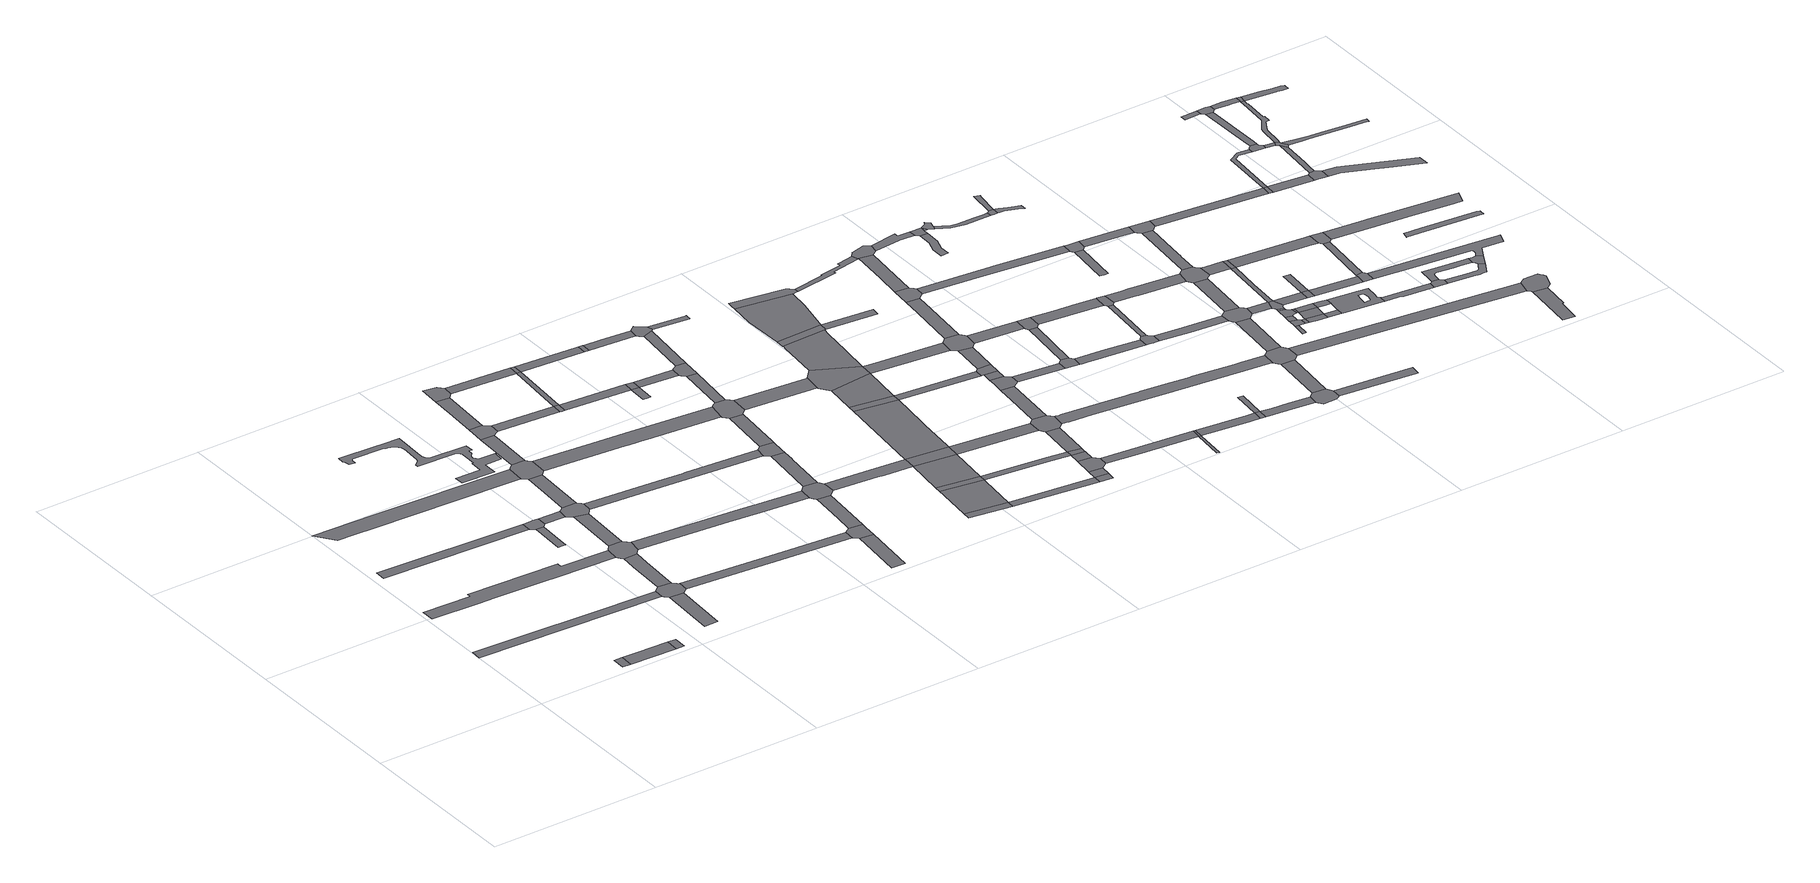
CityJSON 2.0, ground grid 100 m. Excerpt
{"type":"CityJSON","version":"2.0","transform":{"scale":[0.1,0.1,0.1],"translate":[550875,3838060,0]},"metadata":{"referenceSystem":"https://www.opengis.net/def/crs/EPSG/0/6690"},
"CityObjects":{
"road1":{"type":"Road","geometry":[{"type":"MultiSurface","lod":"1","boundaries":[[[0,1,2,3]]]}]},
"road2":{"type":"Road","attributes":{"RoadStructureAttribute.sectionType":"1"},"geometry":[{"type":"MultiSurface","lod":"1","boundaries":[[[4,5,6,7,8,9,10,11,12]]]}]},
"road3":{"type":"Road","attributes":{"RoadStructureAttribute.sectionType":"1"},"geometry":[{"type":"MultiSurface","lod":"1","boundaries":[[[13,3,2,14,15,16]]]}]},
"road4":{"type":"Road","attributes":{"RoadStructureAttribute.sectionType":"1"},"geometry":[{"type":"MultiSurface","lod":"1","boundaries":[[[17,18,19,20,21,22,23,24,25,26,27,28,29]]]}]},
"road5":{"type":"Road","geometry":[{"type":"MultiSurface","lod":"1","boundaries":[[[16,15,30,31,32]]]}]},
"road6":{"type":"Road","attributes":{"RoadStructureAttribute.sectionType":"1"},"geometry":[{"type":"MultiSurface","lod":"1","boundaries":[[[33,34,35,36]]]}]},
"road7":{"type":"Road","attributes":{"RoadStructureAttribute.sectionType":"1"},"geometry":[{"type":"MultiSurface","lod":"1","boundaries":[[[37,38,39,40,41,42,43,44,45]]]}]},
"road8":{"type":"Road","attributes":{"RoadStructureAttribute.sectionType":"1"},"geometry":[{"type":"MultiSurface","lod":"1","boundaries":[[[46,47,48,49]]]}]},
"road9":{"type":"Road","geometry":[{"type":"MultiSurface","lod":"1","boundaries":[[[50,51,52,12,11,53,54,46,49,55,56,57,58,59,60,61]]]}]},
"road10":{"type":"Road","geometry":[{"type":"MultiSurface","lod":"1","boundaries":[[[62,63,64,65,66]]]}]},
"road11":{"type":"Road","attributes":{"RoadStructureAttribute.sectionType":"1"},"geometry":[{"type":"MultiSurface","lod":"1","boundaries":[[[67,68,69,70,50,61]]]}]},
"road12":{"type":"Road","geometry":[{"type":"MultiSurface","lod":"1","boundaries":[[[71,72,36,35,62,66,73,74]]]}]},
"road13":{"type":"Road","geometry":[{"type":"MultiSurface","lod":"1","boundaries":[[[75,29,28,76,69,68,77,78,79,80,81]]]}]},
"road14":{"type":"Road","attributes":{"RoadStructureAttribute.sectionType":"1"},"geometry":[{"type":"MultiSurface","lod":"1","boundaries":[[[74,73,82,83]]]}]},
"road15":{"type":"Road","geometry":[{"type":"MultiSurface","lod":"1","boundaries":[[[84,85,86,87,88,89,90,91,92,93,94,95,96,97,98,99,100,101,102,103,104,105,106,107,108,109,110,111,112,113,114,115,116,117,118,119,120,121,122,123,124,125,126,127,128,129,130,131,132,133,134,135,136,137,138,139,140,141,142,143,144,145,146,147,148,149,150,151,152,153]]]}]},
"road16":{"type":"Road","attributes":{"RoadStructureAttribute.sectionType":"1"},"geometry":[{"type":"MultiSurface","lod":"1","boundaries":[[[154,75,81,155]]]}]},
"road17":{"type":"Road","geometry":[{"type":"MultiSurface","lod":"1","boundaries":[[[156,157,83,82,158,154,155,159,160,161,162,163,164,165]]]}]},
"road18":{"type":"Road","attributes":{"RoadStructureAttribute.sectionType":"1"},"geometry":[{"type":"MultiSurface","lod":"1","boundaries":[[[166,167,156,165,168]]]}]},
"road19":{"type":"Road","geometry":[{"type":"MultiSurface","lod":"1","boundaries":[[[169,170,171,45,44,166,168,172,173,174,175,176,177,178]]]}]},
"road20":{"type":"Road","attributes":{"RoadStructureAttribute.sectionType":"1"},"geometry":[{"type":"MultiSurface","lod":"1","boundaries":[[[179,58,57,180,181]]]}]},
"road21":{"type":"Road","geometry":[{"type":"MultiSurface","lod":"1","boundaries":[[[182,169,178,183]]]}]},
"road22":{"type":"Road","geometry":[{"type":"MultiSurface","lod":"1","boundaries":[[[184,182,183,185,186,187,188,189]]]}]},
"road23":{"type":"Road","attributes":{"RoadStructureAttribute.sectionType":"1"},"geometry":[{"type":"MultiSurface","lod":"1","boundaries":[[[190,191,192,193,79,78,194,195,196,197,198]]]}]},
"road24":{"type":"Road","attributes":{"RoadStructureAttribute.sectionType":"1"},"geometry":[{"type":"MultiSurface","lod":"1","boundaries":[[[199,200,184,189,201]]]}]},
"road25":{"type":"Road","geometry":[{"type":"MultiSurface","lod":"1","boundaries":[[[202,199,201,203,204,205,206]]]}]},
"road26":{"type":"Road","attributes":{"RoadStructureAttribute.sectionType":"1"},"geometry":[{"type":"MultiSurface","lod":"1","boundaries":[[[207,208,209,210,162,161,211,212,213]]]}]},
"road27":{"type":"Road","attributes":{"RoadStructureAttribute.sectionType":"1"},"geometry":[{"type":"MultiSurface","lod":"1","boundaries":[[[187,186,214,215,216]]]}]},
"road28":{"type":"Road","attributes":{"RoadStructureAttribute.sectionType":"1"},"geometry":[{"type":"MultiSurface","lod":"1","boundaries":[[[217,218,219,220]]]}]},
"road29":{"type":"Road","attributes":{"RoadStructureAttribute.sectionType":"1"},"geometry":[{"type":"MultiSurface","lod":"1","boundaries":[[[204,203,221,222,223]]]}]},
"road30":{"type":"Road","attributes":{"RoadStructureAttribute.sectionType":"1"},"geometry":[{"type":"MultiSurface","lod":"1","boundaries":[[[224,225,175,174,226,227,228,229,230,231]]]}]},
"road31":{"type":"Road","geometry":[{"type":"MultiSurface","lod":"1","boundaries":[[[232,181,180,217,220,233,234]]]}]},
"road32":{"type":"Road","geometry":[{"type":"MultiSurface","lod":"1","boundaries":[[[216,215,235,236,237]]]}]},
"road33":{"type":"Road","attributes":{"RoadStructureAttribute.sectionType":"1"},"geometry":[{"type":"MultiSurface","lod":"1","boundaries":[[[222,216,237,238]]]}]},
"road34":{"type":"Road","attributes":{"RoadStructureAttribute.sectionType":"1"},"geometry":[{"type":"MultiSurface","lod":"1","boundaries":[[[239,240,232,234,241,242]]]}]},
"road35":{"type":"Road","geometry":[{"type":"MultiSurface","lod":"1","boundaries":[[[223,222,238,243]]]}]},
"road36":{"type":"Road","geometry":[{"type":"MultiSurface","lod":"1","boundaries":[[[244,198,197,245,246,239,242,247,248,249,250,251]]]}]},
"road37":{"type":"Road","attributes":{"RoadStructureAttribute.sectionType":"1"},"geometry":[{"type":"MultiSurface","lod":"1","boundaries":[[[252,253,237,236,254,255]]]}]},
"road38":{"type":"Road","attributes":{"RoadStructureAttribute.sectionType":"1"},"geometry":[{"type":"MultiSurface","lod":"1","boundaries":[[[256,257,244,251,258,259,260]]]}]},
"road39":{"type":"Road","geometry":[{"type":"MultiSurface","lod":"1","boundaries":[[[261,262,213,212,263,256,260,264,265]]]}]},
"road40":{"type":"Road","attributes":{"RoadStructureAttribute.sectionType":"1"},"geometry":[{"type":"MultiSurface","lod":"1","boundaries":[[[266,267,268,243,238,269,270,271]]]}]},
"road41":{"type":"Road","geometry":[{"type":"MultiSurface","lod":"1","boundaries":[[[254,272,273,274,275]]]}]},
"road42":{"type":"Road","geometry":[{"type":"MultiSurface","lod":"1","boundaries":[[[255,254,275,276]]]}]},
"road43":{"type":"Road","attributes":{"RoadStructureAttribute.sectionType":"1"},"geometry":[{"type":"MultiSurface","lod":"1","boundaries":[[[277,278,261,265,279,280]]]}]},
"road44":{"type":"Road","attributes":{"RoadStructureAttribute.sectionType":"1"},"geometry":[{"type":"MultiSurface","lod":"1","boundaries":[[[281,250,249,282,283,284,285]]]}]},
"road45":{"type":"Road","geometry":[{"type":"MultiSurface","lod":"1","boundaries":[[[286,287,231,230,288,289,277,280,290,291,292,293,294,295]]]}]},
"road46":{"type":"Road","attributes":{"RoadStructureAttribute.sectionType":"1"},"geometry":[{"type":"MultiSurface","lod":"1","boundaries":[[[276,275,296,297]]]}]},
"road47":{"type":"Road","geometry":[{"type":"MultiSurface","lod":"1","boundaries":[[[271,270,298,299]]]}]},
"road48":{"type":"Road","geometry":[{"type":"MultiSurface","lod":"1","boundaries":[[[300,301,302,303]]]}]},
"road49":{"type":"Road","attributes":{"function":"2","RoadStructureAttribute.sectionType":"1"},"geometry":[{"type":"MultiSurface","lod":"1","boundaries":[[[304,305,300,303,306,307,308]]]}]},
"road50":{"type":"Road","attributes":{"RoadStructureAttribute.sectionType":"1"},"geometry":[{"type":"MultiSurface","lod":"1","boundaries":[[[309,310,286,295,311]]]}]},
"road51":{"type":"Road","geometry":[{"type":"MultiSurface","lod":"1","boundaries":[[[312,304,308,313]]]}]},
"road52":{"type":"Road","attributes":{"RoadStructureAttribute.sectionType":"1"},"geometry":[{"type":"MultiSurface","lod":"1","boundaries":[[[314,315,299,298,316,317]]]}]},
"road53":{"type":"Road","geometry":[{"type":"MultiSurface","lod":"1","boundaries":[[[318,319,320,297,296,321,322,309,311,323]]]}]},
"road54":{"type":"Road","attributes":{"function":"2","RoadStructureAttribute.sectionType":"1"},"geometry":[{"type":"MultiSurface","lod":"1","boundaries":[[[284,312,313,324]]]}]},
"road55":{"type":"Road","geometry":[{"type":"MultiSurface","lod":"1","boundaries":[[[285,284,324,325]]]}]},
"road56":{"type":"Road","attributes":{"RoadStructureAttribute.sectionType":"1"},"geometry":[{"type":"MultiSurface","lod":"1","boundaries":[[[326,293,292,327,328]]]}]},
"road57":{"type":"Road","attributes":{"RoadStructureAttribute.sectionType":"1"},"geometry":[{"type":"MultiSurface","lod":"1","boundaries":[[[329,330,318,323]]]}]},
"road58":{"type":"Road","geometry":[{"type":"MultiSurface","lod":"1","boundaries":[[[331,332,333,317,316,334,335,330,329,336,337]]]}]},
"road59":{"type":"Road","attributes":{"RoadStructureAttribute.sectionType":"1"},"geometry":[{"type":"MultiSurface","lod":"1","boundaries":[[[303,302,338,339]]]}]},
"road60":{"type":"Road","attributes":{"function":"2","RoadStructureAttribute.sectionType":"1"},"geometry":[{"type":"MultiSurface","lod":"1","boundaries":[[[340,285,325,341,342,343,344]]]}]},
"road61":{"type":"Road","geometry":[{"type":"MultiSurface","lod":"1","boundaries":[[[345,346,347,348,349,337,336]]]}]},
"road62":{"type":"Road","attributes":{"RoadStructureAttribute.sectionType":"1"},"geometry":[{"type":"MultiSurface","lod":"1","boundaries":[[[350,313,308,351,352,353]]]}]},
"road63":{"type":"Road","geometry":[{"type":"MultiSurface","lod":"1","boundaries":[[[354,340,344,355]]]}]},
"road64":{"type":"Road","attributes":{"function":"2","RoadStructureAttribute.sectionType":"1"},"geometry":[{"type":"MultiSurface","lod":"1","boundaries":[[[356,357,358,359,354,355]]]}]},
"road65":{"type":"Road","attributes":{"RoadStructureAttribute.sectionType":"1"},"geometry":[{"type":"MultiSurface","lod":"1","boundaries":[[[325,324,360,361]]]}]},
"road66":{"type":"Road","geometry":[{"type":"MultiSurface","lod":"1","boundaries":[[[362,363,328,327,364,359,358,365]]]}]},
"road67":{"type":"Road","geometry":[{"type":"MultiSurface","lod":"1","boundaries":[[[339,338,366,367]]]}]},
"road68":{"type":"Road","attributes":{"RoadStructureAttribute.sectionType":"1"},"geometry":[{"type":"MultiSurface","lod":"1","boundaries":[[[368,339,367,369]]]}]},
"road69":{"type":"Road","attributes":{"function":"2","RoadStructureAttribute.sectionType":"1"},"geometry":[{"type":"MultiSurface","lod":"1","boundaries":[[[370,371,372,373,374,375,362,365]]]}]},
"road70":{"type":"Road","geometry":[{"type":"MultiSurface","lod":"1","boundaries":[[[376,368,369,377,378,379,380]]]}]},
"road71":{"type":"Road","attributes":{"RoadStructureAttribute.sectionType":"1"},"geometry":[{"type":"MultiSurface","lod":"1","boundaries":[[[352,376,380,381]]]}]},
"road72":{"type":"Road","geometry":[{"type":"MultiSurface","lod":"1","boundaries":[[[353,352,381,382,383]]]}]},
"road73":{"type":"Road","geometry":[{"type":"MultiSurface","lod":"1","boundaries":[[[384,385,373,372,386]]]}]},
"road74":{"type":"Road","attributes":{"RoadStructureAttribute.sectionType":"1"},"geometry":[{"type":"MultiSurface","lod":"1","boundaries":[[[387,388,353,383,389,390]]]}]},
"road75":{"type":"Road","attributes":{"RoadStructureAttribute.sectionType":"1"},"geometry":[{"type":"MultiSurface","lod":"1","boundaries":[[[355,344,391,392]]]}]},
"road76":{"type":"Road","geometry":[{"type":"MultiSurface","lod":"1","boundaries":[[[393,394,361,360,387,390,395,396,397,398,399]]]}]},
"road77":{"type":"Road","attributes":{"RoadStructureAttribute.sectionType":"1"},"geometry":[{"type":"MultiSurface","lod":"1","boundaries":[[[400,401,402,385,384,403,404,405]]]}]},
"road78":{"type":"Road","attributes":{"RoadStructureAttribute.sectionType":"1"},"geometry":[{"type":"MultiSurface","lod":"1","boundaries":[[[406,407,365,358,408,409,410]]]}]},
"road79":{"type":"Road","geometry":[{"type":"MultiSurface","lod":"1","boundaries":[[[411,412,400,405,413,414,415,416,417,418,419]]]}]},
"road80":{"type":"Road","attributes":{"RoadStructureAttribute.sectionType":"1"},"geometry":[{"type":"MultiSurface","lod":"1","boundaries":[[[420,421,422,393,399,423]]]}]},
"road81":{"type":"Road","attributes":{"RoadStructureAttribute.sectionType":"1"},"geometry":[{"type":"MultiSurface","lod":"1","boundaries":[[[424,379,378,425,426,427]]]}]},
"road82":{"type":"Road","geometry":[{"type":"MultiSurface","lod":"1","boundaries":[[[428,429,430,420,423,431,432,433,434,435]]]}]},
"road83":{"type":"Road","attributes":{"RoadStructureAttribute.sectionType":"1"},"geometry":[{"type":"MultiSurface","lod":"1","boundaries":[[[436,437,438,439,384,386]]]}]},
"road84":{"type":"Road","attributes":{"RoadStructureAttribute.sectionType":"1"},"geometry":[{"type":"MultiSurface","lod":"1","boundaries":[[[440,428,435,441]]]}]},
"road85":{"type":"Road","geometry":[{"type":"MultiSurface","lod":"1","boundaries":[[[442,443,392,391,444,440,441,445]]]}]},
"road86":{"type":"Road","attributes":{"RoadStructureAttribute.sectionType":"1"},"geometry":[{"type":"MultiSurface","lod":"1","boundaries":[[[446,447,442,445,448]]]}]},
"road87":{"type":"Road","geometry":[{"type":"MultiSurface","lod":"1","boundaries":[[[449,450,410,409,446,448,451,452,453,454]]]}]},
"road88":{"type":"Road","attributes":{"RoadStructureAttribute.sectionType":"1"},"geometry":[{"type":"MultiSurface","lod":"1","boundaries":[[[426,455,456,457]]]}]},
"road89":{"type":"Road","attributes":{"RoadStructureAttribute.sectionType":"1"},"geometry":[{"type":"MultiSurface","lod":"1","boundaries":[[[433,432,458,459]]]}]},
"road90":{"type":"Road","geometry":[{"type":"MultiSurface","lod":"1","boundaries":[[[427,426,457,460]]]}]},
"road91":{"type":"Road","attributes":{"RoadStructureAttribute.sectionType":"1"},"geometry":[{"type":"MultiSurface","lod":"1","boundaries":[[[461,462,449,454,463,464,465]]]}]},
"road92":{"type":"Road","attributes":{"RoadStructureAttribute.sectionType":"1"},"geometry":[{"type":"MultiSurface","lod":"1","boundaries":[[[466,467,468,469,470,471,472,416,415,473,474,475]]]}]},
"road93":{"type":"Road","geometry":[{"type":"MultiSurface","lod":"1","boundaries":[[[476,459,458,477,478,479]]]}]},
"road94":{"type":"Road","attributes":{"RoadStructureAttribute.sectionType":"1"},"geometry":[{"type":"MultiSurface","lod":"1","boundaries":[[[452,451,480,481]]]}]},
"road95":{"type":"Road","attributes":{"RoadStructureAttribute.sectionType":"1"},"geometry":[{"type":"MultiSurface","lod":"1","boundaries":[[[482,460,457,483,484,485,486,487]]]}]},
"road96":{"type":"Road","geometry":[{"type":"MultiSurface","lod":"1","boundaries":[[[488,461,465,489,490,491,492,493]]]}]},
"road97":{"type":"Road","attributes":{"RoadStructureAttribute.sectionType":"1"},"geometry":[{"type":"MultiSurface","lod":"1","boundaries":[[[494,476,479,495]]]}]},
"road98":{"type":"Road","attributes":{"RoadStructureAttribute.sectionType":"1"},"geometry":[{"type":"MultiSurface","lod":"1","boundaries":[[[496,497,498,499,500,501,502,503,504,505,506,507,508,397,396,509,510,511,512,513,514,515,516,517]]]}]},
"road99":{"type":"Road","attributes":{"RoadStructureAttribute.sectionType":"1"},"geometry":[{"type":"MultiSurface","lod":"1","boundaries":[[[518,519,488,493,520]]]}]},
"road100":{"type":"Road","geometry":[{"type":"MultiSurface","lod":"1","boundaries":[[[481,480,494,495,521,522]]]}]},
"road101":{"type":"Road","geometry":[{"type":"MultiSurface","lod":"1","boundaries":[[[487,486,523,524]]]}]},
"road102":{"type":"Road","geometry":[{"type":"MultiSurface","lod":"1","boundaries":[[[525,526,527,528,529,466,475,518,520,530,531,532]]]}]},
"road103":{"type":"Road","attributes":{"RoadStructureAttribute.sectionType":"1"},"geometry":[{"type":"MultiSurface","lod":"1","boundaries":[[[533,478,477,534,535,536,537,538]]]}]},
"road104":{"type":"Road","geometry":[{"type":"MultiSurface","lod":"1","boundaries":[[[539,540,487,524]]]}]},
"road105":{"type":"Road","attributes":{"RoadStructureAttribute.sectionType":"1"},"geometry":[{"type":"MultiSurface","lod":"1","boundaries":[[[541,542,543,524,523,544,545,546,547]]]}]},
"road106":{"type":"Road","attributes":{"RoadStructureAttribute.sectionType":"1"},"geometry":[{"type":"MultiSurface","lod":"1","boundaries":[[[548,549,522,521,550,551]]]}]},
"road107":{"type":"Road","attributes":{"RoadStructureAttribute.sectionType":"1"},"geometry":[{"type":"MultiSurface","lod":"1","boundaries":[[[552,553,554,555,556,532,531,557,558,559,560,561]]]}]},
"road108":{"type":"Road","geometry":[{"type":"MultiSurface","lod":"1","boundaries":[[[562,563,538,537,564,565,566,567,568,569,570,571]]]}]},
"road109":{"type":"Road","attributes":{"RoadStructureAttribute.sectionType":"1"},"geometry":[{"type":"MultiSurface","lod":"1","boundaries":[[[572,573,491,490,574,575,576]]]}]},
"road110":{"type":"Road","geometry":[{"type":"MultiSurface","lod":"1","boundaries":[[[577,578,579,580,581,582,583,584]]]}]},
"road111":{"type":"Road","attributes":{"RoadStructureAttribute.sectionType":"1"},"geometry":[{"type":"MultiSurface","lod":"1","boundaries":[[[585,562,571,586]]]}]},
"road112":{"type":"Road","geometry":[{"type":"MultiSurface","lod":"1","boundaries":[[[561,560,577,584,587,588]]]}]},
"road113":{"type":"Road","geometry":[{"type":"MultiSurface","lod":"1","boundaries":[[[589,547,546,590,591,592,593,594,595,596]]]}]},
"road114":{"type":"Road","attributes":{"RoadStructureAttribute.sectionType":"1"},"geometry":[{"type":"MultiSurface","lod":"1","boundaries":[[[588,587,597]]]}]},
"road115":{"type":"Road","geometry":[{"type":"MultiSurface","lod":"1","boundaries":[[[598,551,550,599,600,585,586,601,602,603,604]]]}]},
"road116":{"type":"Road","geometry":[{"type":"MultiSurface","lod":"1","boundaries":[[[605,606,607,608,588,597,609,610,611,612,613]]]}]},
"road117":{"type":"Road","attributes":{"RoadStructureAttribute.sectionType":"1"},"geometry":[{"type":"MultiSurface","lod":"1","boundaries":[[[614,589,596,615]]]}]},
"road118":{"type":"Road","attributes":{"RoadStructureAttribute.sectionType":"1"},"geometry":[{"type":"MultiSurface","lod":"1","boundaries":[[[616,569,568,617,618,619,620,621]]]}]},
"road119":{"type":"Road","geometry":[{"type":"MultiSurface","lod":"1","boundaries":[[[622,517,516,614,615,623,624,625]]]}]},
"road120":{"type":"Road","attributes":{"RoadStructureAttribute.sectionType":"1"},"geometry":[{"type":"MultiSurface","lod":"1","boundaries":[[[626,627,628,629,610,609,630,631,632,633]]]}]},
"road121":{"type":"Road","attributes":{"RoadStructureAttribute.sectionType":"1"},"geometry":[{"type":"MultiSurface","lod":"1","boundaries":[[[634,622,625,635]]]}]},
"road122":{"type":"Road","attributes":{"RoadStructureAttribute.sectionType":"1"},"geometry":[{"type":"MultiSurface","lod":"1","boundaries":[[[594,593,636,637,638,639]]]}]},
"road123":{"type":"Road","attributes":{"RoadStructureAttribute.sectionType":"1"},"geometry":[{"type":"MultiSurface","lod":"1","boundaries":[[[640,641,642,604,603,643,644,645,646]]]}]},
"road124":{"type":"Road","attributes":{"RoadStructureAttribute.sectionType":"1"},"geometry":[{"type":"MultiSurface","lod":"1","boundaries":[[[647,648,649,650,651]]]}]},
"road125":{"type":"Road","geometry":[{"type":"MultiSurface","lod":"1","boundaries":[[[652,653,654,621,620,634,635,655,656,657,658,659,660]]]}]},
"road126":{"type":"Road","geometry":[{"type":"MultiSurface","lod":"1","boundaries":[[[661,576,575,647,651,662,663]]]}]},
"road127":{"type":"Road","geometry":[{"type":"MultiSurface","lod":"1","boundaries":[[[664,665,666,633,632,667,668,669]]]}]},
"road128":{"type":"Road","attributes":{"RoadStructureAttribute.sectionType":"1"},"geometry":[{"type":"MultiSurface","lod":"1","boundaries":[[[670,664,669,671,672,673]]]}]},
"road129":{"type":"Road","geometry":[{"type":"MultiSurface","lod":"1","boundaries":[[[674,675,676,677]]]}]},
"road130":{"type":"Road","attributes":{"RoadStructureAttribute.sectionType":"1"},"geometry":[{"type":"MultiSurface","lod":"1","boundaries":[[[678,652,660,679,680]]]}]},
"road131":{"type":"Road","geometry":[{"type":"MultiSurface","lod":"1","boundaries":[[[681,682,683,684,685,686,687,688,689,690,691,692,669,668]]]}]},
"road132":{"type":"Road","attributes":{"RoadStructureAttribute.sectionType":"1"},"geometry":[{"type":"MultiSurface","lod":"1","boundaries":[[[693,694,657,656,695,696,697]]]}]},
"road133":{"type":"Road","geometry":[{"type":"MultiSurface","lod":"1","boundaries":[[[698,674,677,699,700,701,702]]]}]},
"road134":{"type":"Road","attributes":{"RoadStructureAttribute.sectionType":"1"},"geometry":[{"type":"MultiSurface","lod":"1","boundaries":[[[703,704,698,702,705,706,707]]]}]},
"road135":{"type":"Road","attributes":{"RoadStructureAttribute.sectionType":"1"},"geometry":[{"type":"MultiSurface","lod":"1","boundaries":[[[700,699,708,709]]]}]},
"road136":{"type":"Road","geometry":[{"type":"MultiSurface","lod":"1","boundaries":[[[710,711,646,645,678,680,712,713,714,715,716]]]}]},
"road137":{"type":"Road","geometry":[{"type":"MultiSurface","lod":"1","boundaries":[[[717,703,707,718,719,720,721,722,723,724,725]]]}]},
"road138":{"type":"Road","attributes":{"RoadStructureAttribute.sectionType":"1"},"geometry":[{"type":"MultiSurface","lod":"1","boundaries":[[[726,717,725,727]]]}]},
"road139":{"type":"Road","attributes":{"RoadStructureAttribute.sectionType":"1"},"geometry":[{"type":"MultiSurface","lod":"1","boundaries":[[[728,729,663,662,730,731]]]}]},
"road140":{"type":"Road","geometry":[{"type":"MultiSurface","lod":"1","boundaries":[[[697,696,732,733,726,727,734,735,736]]]}]},
"road141":{"type":"Road","attributes":{"RoadStructureAttribute.sectionType":"1"},"geometry":[{"type":"MultiSurface","lod":"1","boundaries":[[[723,722,737,738]]]}]},
"road142":{"type":"Road","geometry":[{"type":"MultiSurface","lod":"1","boundaries":[[[709,708,739,740,741]]]}]},
"road143":{"type":"Road","geometry":[{"type":"MultiSurface","lod":"1","boundaries":[[[737,742,743,709,741,744,745]]]}]},
"road144":{"type":"Road","geometry":[{"type":"MultiSurface","lod":"1","boundaries":[[[738,737,745,746]]]}]},
"road145":{"type":"Road","attributes":{"RoadStructureAttribute.sectionType":"1"},"geometry":[{"type":"MultiSurface","lod":"1","boundaries":[[[747,697,736,748,749]]]}]},
"road146":{"type":"Road","attributes":{"RoadStructureAttribute.sectionType":"1"},"geometry":[{"type":"MultiSurface","lod":"1","boundaries":[[[750,710,716,751,752,753,754,755]]]}]},
"road147":{"type":"Road","attributes":{"RoadStructureAttribute.sectionType":"1"},"geometry":[{"type":"MultiSurface","lod":"1","boundaries":[[[736,735,756,757,758]]]}]},
"road148":{"type":"Road","attributes":{"RoadStructureAttribute.sectionType":"1"},"geometry":[{"type":"MultiSurface","lod":"1","boundaries":[[[759,714,713,760,747,761]]]}]},
"road149":{"type":"Road","attributes":{"RoadStructureAttribute.sectionType":"1"},"geometry":[{"type":"MultiSurface","lod":"1","boundaries":[[[762,741,740,763,764]]]}]},
"road150":{"type":"Road","attributes":{"RoadStructureAttribute.sectionType":"1"},"geometry":[{"type":"MultiSurface","lod":"1","boundaries":[[[765,746,745,766,767,768]]]}]},
"road151":{"type":"Road","geometry":[{"type":"MultiSurface","lod":"1","boundaries":[[[761,747,749,769]]]}]},
"road152":{"type":"Road","geometry":[{"type":"MultiSurface","lod":"1","boundaries":[[[731,730,770,771,750,755,772,773,774,775]]]}]},
"road153":{"type":"Road","geometry":[{"type":"MultiSurface","lod":"1","boundaries":[[[758,757,776,777]]]}]},
"road154":{"type":"Road","geometry":[{"type":"MultiSurface","lod":"1","boundaries":[[[778,779,780,758,777]]]}]},
"road155":{"type":"Road","geometry":[{"type":"MultiSurface","lod":"1","boundaries":[[[781,782,783,784,785,786,787,768,767,788,764,763,789],[790,791,792,793,794,795,796,797,798,799,800,801,802,803]]]}]},
"road156":{"type":"Road","attributes":{"RoadStructureAttribute.sectionType":"1"},"geometry":[{"type":"MultiSurface","lod":"1","boundaries":[[[624,623,804,805]]]}]},
"road157":{"type":"Road","attributes":{"RoadStructureAttribute.sectionType":"1"},"geometry":[{"type":"MultiSurface","lod":"1","boundaries":[[[806,807,808,777,776,809,810,811]]]}]},
"road158":{"type":"Road","attributes":{"RoadStructureAttribute.sectionType":"1"},"geometry":[{"type":"MultiSurface","lod":"1","boundaries":[[[812,769,749,813,814,815,816,817,818,819]]]}]},
"road159":{"type":"Road","geometry":[{"type":"MultiSurface","lod":"1","boundaries":[[[820,821,822,823,811,810,824,825]]]}]},
"road160":{"type":"Road","attributes":{"RoadStructureAttribute.sectionType":"1"},"geometry":[{"type":"MultiSurface","lod":"1","boundaries":[[[826,783,782,827,828,829,830]]]}]},
"road161":{"type":"Road","attributes":{"RoadStructureAttribute.sectionType":"1"},"geometry":[{"type":"MultiSurface","lod":"1","boundaries":[[[831,832,833,775,774,834,835]]]}]},
"road162":{"type":"Road","attributes":{"RoadStructureAttribute.sectionType":"1"},"geometry":[{"type":"MultiSurface","lod":"1","boundaries":[[[836,822,821,837]]]}]},
"road163":{"type":"Road","geometry":[{"type":"MultiSurface","lod":"1","boundaries":[[[819,818,836,837,838,839]]]}]},
"road164":{"type":"Road","geometry":[{"type":"MultiSurface","lod":"1","boundaries":[[[840,841,830,829,842,843,844,845,846]]]}]},
"road165":{"type":"Road","attributes":{"RoadStructureAttribute.sectionType":"1"},"geometry":[{"type":"MultiSurface","lod":"1","boundaries":[[[847,848,849,850,840,846,851,852,853,854,855,856,857,858,859]]]}]},
"road166":{"type":"Road","attributes":{"RoadStructureAttribute.sectionType":"1"},"geometry":[{"type":"MultiSurface","lod":"1","boundaries":[[[860,861,862,863,864,865,866,867,868,843,842,869,870,871,872,873,874]]]}]},
"road167":{"type":"Road","geometry":[{"type":"MultiSurface","lod":"1","boundaries":[[[835,834,875,876]]]}]},
"road168":{"type":"Road","attributes":{"RoadStructureAttribute.sectionType":"1"},"geometry":[{"type":"MultiSurface","lod":"1","boundaries":[[[877,878,825,824,879,880,881,882,883,884,885,886,887,888]]]}]},
"road169":{"type":"Road","attributes":{"RoadStructureAttribute.sectionType":"1"},"geometry":[{"type":"MultiSurface","lod":"1","boundaries":[[[889,890,891,892,893,894]]]}]},
"road170":{"type":"Road","geometry":[{"type":"MultiSurface","lod":"1","boundaries":[[[895,896,897,805,804,898,889,894,899,900,901,902,903,904]]]}]},
"road171":{"type":"Road","attributes":{"RoadStructureAttribute.sectionType":"1"},"geometry":[{"type":"MultiSurface","lod":"1","boundaries":[[[905,876,875,906,907]]]}]},
"road172":{"type":"Road","geometry":[{"type":"MultiSurface","lod":"1","boundaries":[[[884,908,859,858,909,910,911,860,874,885]]]}]},
"road173":{"type":"Road","attributes":{"RoadStructureAttribute.sectionType":"1"},"geometry":[{"type":"MultiSurface","lod":"1","boundaries":[[[912,913,835,876,914,915,916,917]]]}]},
"road174":{"type":"Road","attributes":{"RoadStructureAttribute.sectionType":"1"},"geometry":[{"type":"MultiSurface","lod":"1","boundaries":[[[918,919,839,838,920,921,922,923,924]]]}]},
"road175":{"type":"Road","geometry":[{"type":"MultiSurface","lod":"1","boundaries":[[[925,926,907,906,927,928,929,930,931,932]]]}]},
"road176":{"type":"Road","attributes":{"RoadStructureAttribute.sectionType":"1"},"geometry":[{"type":"MultiSurface","lod":"1","boundaries":[[[933,934,935,936,937,938,939,940,941,942]]]}]},
"road177":{"type":"Road","geometry":[{"type":"MultiSurface","lod":"1","boundaries":[[[943,944,917,916,945,946,947,948,949,950,951]]]}]},
"road178":{"type":"Road","attributes":{"RoadStructureAttribute.sectionType":"1"},"geometry":[{"type":"MultiSurface","lod":"1","boundaries":[[[952,925,932,953,954,955,956,957]]]}]},
"road179":{"type":"Road","attributes":{"RoadStructureAttribute.sectionType":"1"},"geometry":[{"type":"MultiSurface","lod":"1","boundaries":[[[958,959,960,961,962,963]]]}]},
"road180":{"type":"Road","attributes":{"RoadStructureAttribute.sectionType":"1"},"geometry":[{"type":"MultiSurface","lod":"1","boundaries":[[[964,947,946,965,966]]]}]},
"road181":{"type":"Road","attributes":{"RoadStructureAttribute.sectionType":"1"},"geometry":[{"type":"MultiSurface","lod":"1","boundaries":[[[967,968,943,951,969,970]]]}]},
"road182":{"type":"Road","geometry":[{"type":"MultiSurface","lod":"1","boundaries":[[[966,965,952,957,971,972,973,974,975]]]}]},
"road183":{"type":"Road","geometry":[{"type":"MultiSurface","lod":"1","boundaries":[[[976,977,963,962,978,967,970,979,980,981]]]}]},
"road184":{"type":"Road","attributes":{"RoadStructureAttribute.sectionType":"1"},"geometry":[{"type":"MultiSurface","lod":"1","boundaries":[[[982,983,984,985,986,966,975,987,988,989,990,991,992,993,994,995,996,997]]]}]},
"road185":{"type":"Road","attributes":{"RoadStructureAttribute.sectionType":"1"},"geometry":[{"type":"MultiSurface","lod":"1","boundaries":[[[998,930,929,999,1000,1001,1002,1003]]]}]},
"road186":{"type":"Road","attributes":{"RoadStructureAttribute.sectionType":"1"},"geometry":[{"type":"MultiSurface","lod":"1","boundaries":[[[1004,981,980,1005,1006,1007,1008,1009]]]}]},
"road187":{"type":"Road","geometry":[{"type":"MultiSurface","lod":"1","boundaries":[[[1009,1008,982,997,1010]]]}]},
"road188":{"type":"Road","attributes":{"RoadStructureAttribute.sectionType":"1"},"geometry":[{"type":"MultiSurface","lod":"1","boundaries":[[[1011,1012,1013,1014,1015,974,973,1016,1017,1018,1019,1020,1021,1022,1023]]]}]},
"road189":{"type":"Road","attributes":{"RoadStructureAttribute.sectionType":"1"},"geometry":[{"type":"MultiSurface","lod":"1","boundaries":[[[1024,1025,1026,1010,997,1027,1028,1029,1030,1031,1032]]]}]}
},
"vertices":[
[548,131,0],[545,52,0],[595,50,0],[598,129,0],
[652,577,0],[397,589,0],[396,589,0],[395,589,0],[8,606,0],[5,545,0],[523,522,0],[1104,497,0],[1107,557,0],
[686,125,0],[858,39,0],[867,39,0],[870,118,0],
[856,1034,0],[857,1059,0],[314,1083,0],[313,1058,0],[31,1070,0],[29,990,0],[313,977,0],[414,973,0],[415,973,0],[704,961,0],[778,957,0],[1132,941,0],[1143,1021,0],
[867,38,0],[917,37,0],[920,115,0],
[60,1517,0],[58,1456,0],[935,1420,0],[937,1479,0],
[374,1988,0],[3,2002,0],[83,1891,0],[178,1887,0],[307,1881,0],[530,1872,0],[1102,1847,0],[1184,1844,0],[1194,1953,0],
[1133,468,0],[1113,136,0],[1194,134,0],[1214,460,0],
[1140,584,0],[1119,568,0],[1116,565,0],[1112,489,0],[1115,486,0],[1234,477,0],[1246,486,0],[1248,488,0],[1251,547,0],[1248,547,0],[1239,558,0],[1221,579,0],
[963,1397,0],[954,1190,0],[977,1189,0],[999,1188,0],[1008,1395,0],
[1234,811,0],[1240,906,0],[1160,905,0],[1154,816,0],
[999,1477,0],[970,1478,0],[1028,1416,0],[1031,1475,0],
[1168,1054,0],[1148,920,0],[1240,908,0],[1270,940,0],[1284,1018,0],[1268,1034,0],[1249,1052,0],
[1154,1411,0],[1162,1470,0],
[545,2498,0],[549,2497,0],[554,2489,0],[560,2462,0],[590,2455,0],[594,2485,0],[597,2490,0],[604,2495,0],[622,2495,0],[782,2486,0],[802,2482,0],[820,2478,0],[826,2476,0],[836,2473,0],[842,2469,0],[845,2468,0],[851,2463,0],[860,2453,0],[866,2446,0],[869,2440,0],[870,2438,0],[871,2432,0],[871,2424,0],[871,2422,0],[865,2303,0],[861,2292,0],[859,2288,0],[854,2282,0],[848,2276,0],[845,2274,0],[831,2264,0],[830,2244,0],[1054,2236,0],[1063,2234,0],[1065,2233,0],[1071,2229,0],[1075,2224,0],[1078,2220,0],[1081,2214,0],[1083,2203,0],[1080,2108,0],[1072,2108,0],[1070,2035,0],[919,2039,0],[920,1981,0],[1115,1975,0],[1118,2061,0],[1218,2060,0],[1221,2120,0],[1122,2124,0],[1106,2152,0],[1106,2167,0],[1126,2190,0],[1128,2219,0],[1149,2218,0],[1146,2268,0],[936,2276,0],[926,2280,0],[923,2281,0],[916,2286,0],[912,2290,0],[908,2295,0],[905,2302,0],[903,2309,0],[902,2316,0],[902,2323,0],[911,2520,0],[805,2525,0],[783,2526,0],[547,2539,0],
[1189,1386,0],[1269,1368,0],
[1194,1493,0],[1171,1476,0],[1171,1399,0],[1290,1393,0],[1297,1402,0],[1298,1401,0],[1304,1460,0],[1303,1461,0],[1294,1471,0],[1277,1490,0],
[1214,1814,0],[1203,1633,0],[1294,1812,0],
[1224,1980,0],[1203,1961,0],[1201,1959,0],[1315,1832,0],[1317,1834,0],[1323,1839,0],[1329,1948,0],[1324,1954,0],[1323,1956,0],[1305,1980,0],
[1815,501,0],[2220,407,0],[2224,467,0],
[1241,2272,0],[1321,2267,0],
[1248,2386,0],[1346,2282,0],[1357,2289,0],[1359,2350,0],[1350,2359,0],[1328,2381,0],
[1995,954,0],[1993,954,0],[1913,961,0],[1288,1018,0],[1275,939,0],[1799,892,0],[1987,874,0],[2267,847,0],[2276,928,0],
[1267,2703,0],[1259,2571,0],[1347,2696,0],
[1274,2829,0],[1375,2725,0],[1381,2784,0],[1380,2786,0],[1354,2816,0],
[1898,1412,0],[1892,1412,0],[1886,1413,0],[1740,1425,0],[1686,1369,0],[2316,1318,0],[2325,1378,0],
[1711,2262,0],[1723,2261,0],[1728,2321,0],
[2247,377,0],[2213,50,0],[2293,46,0],[2327,368,0],
[1754,2696,0],[1762,2695,0],[1765,2754,0],
[1876,1900,0],[1648,1920,0],[1800,1798,0],[1824,1796,0],[1926,1787,0],[1928,1787,0],[2359,1748,0],[2378,1854,0],
[2259,491,0],[2335,448,0],[2339,483,0],
[1737,2260,0],[1751,2259,0],[1756,2319,0],
[1786,2693,0],
[2292,811,0],[2270,600,0],[2350,592,0],[2372,806,0],
[1789,2752,0],
[2306,956,0],[2281,827,0],[2290,814,0],[2372,808,0],[2384,818,0],[2407,836,0],[2408,916,0],[2389,948,0],
[1771,2317,0],[1762,2318,0],[2142,2227,0],[2147,2286,0],
[2344,1288,0],[2335,1211,0],[2414,1202,0],[2415,1207,0],[2422,1280,0],
[2355,1404,0],[2335,1387,0],[2326,1307,0],[2426,1311,0],[2434,1395,0],
[2163,2722,0],[2162,2722,0],[2155,2723,0],[1798,2692,0],[2161,2664,0],[2165,2722,0],
[2136,2115,0],[2159,2114,0],[2181,2113,0],[2187,2223,0],
[2192,2282,0],
[2388,1712,0],[2355,1407,0],[2435,1407,0],[2466,1706,0],
[2676,891,0],[2668,812,0],[2705,809,0],[2873,793,0],[2880,873,0],
[2415,1880,0],[2399,1869,0],[2364,1743,0],[2387,1713,0],[2466,1708,0],[2492,1731,0],[2497,1736,0],[2505,1844,0],[2492,1858,0],[2475,1874,0],
[2421,2204,0],[2426,2263,0],
[2189,2662,0],[2192,2721,0],
[2816,267,0],[2812,222,0],[3058,183,0],[3063,228,0],
[2843,517,0],[2838,471,0],[3087,458,0],[3088,468,0],[3089,478,0],
[2446,2170,0],[2430,2013,0],[2507,2163,0],
[2847,558,0],[3094,519,0],
[2298,2713,0],[2197,2721,0],[2464,2641,0],[2473,2699,0],
[2460,2288,0],[2449,2280,0],[2439,2273,0],[2429,2193,0],[2437,2182,0],[2520,2282,0],
[3120,760,0],
[3129,843,0],
[2931,1807,0],[2918,1697,0],[2934,1807,0],
[2559,2635,0],[2495,2612,0],
[2507,2724,0],[2497,2716,0],[2486,2709,0],[2476,2630,0],[2486,2620,0],[2570,2644,0],[2563,2681,0],
[3555,125,0],[3561,175,0],
[2938,1403,0],[3131,861,0],[3157,1091,0],[3161,1130,0],[3187,1363,0],
[2783,2621,0],[2785,2623,0],[2787,2641,0],[2788,2657,0],[2784,2657,0],
[3487,472,0],[3483,432,0],[3588,420,0],[3592,460,0],
[2943,1451,0],[3192,1411,0],
[3192,1413,0],[3193,1427,0],[3219,1657,0],[2962,1630,0],
[3594,711,0],[3598,793,0],
[2987,1862,0],[2962,1836,0],[2921,1692,0],[3228,1737,0],
[3635,116,0],[3641,166,0],
[3568,236,0],[3647,227,0],
[3249,1912,0],[3272,2096,0],[3280,2138,0],[3014,2130,0],[3014,2119,0],[3013,2107,0],
[3581,353,0],[3674,246,0],[3684,253,0],[3691,312,0],[3661,344,0],
[3667,408,0],
[3669,423,0],[3671,445,0],
[3290,2188,0],[3013,2180,0],[3283,2137,0],
[3615,678,0],[3593,464,0],[3672,456,0],[3695,670,0],
[3665,1315,0],[3670,1366,0],
[3630,819,0],[3619,810,0],[3717,689,0],[3727,698,0],[3738,777,0],[3709,808,0],[3709,810,0],
[3024,2567,0],[3007,2417,0],[3010,2307,0],[3293,2202,0],[3335,2397,0],[3348,2515,0],
[3332,1725,0],[3252,1734,0],[3243,1654,0],[3682,1608,0],[3692,1687,0],
[3031,2630,0],[3026,2591,0],[3357,2516,0],[3368,2518,0],[3386,2520,0],[3384,2547,0],[3374,2555,0],[3362,2566,0],[3349,2577,0],
[3664,1143,0],[3657,1078,0],[3653,1037,0],[3743,1134,0],
[4122,266,0],[3869,234,0],[4221,196,0],[4228,255,0],
[3676,1254,0],[3674,1237,0],[3671,1201,0],[3765,1147,0],[3781,1157,0],[3784,1214,0],[3773,1227,0],[3756,1245,0],
[3587,2107,0],[3591,2132,0],[3594,2157,0],[3593,2157,0],
[3682,1313,0],[3762,1305,0],
[3690,1381,0],[3685,1378,0],[3679,1314,0],[3770,1378,0],
[3711,1579,0],[3690,1386,0],[3790,1566,0],
[3725,1716,0],[3703,1697,0],[3819,1593,0],[3830,1673,0],[3823,1683,0],[3806,1708,0],
[4202,11,0],[4218,9,0],[4234,195,0],
[4051,1126,0],[4058,1186,0],
[4240,253,0],
[3770,2118,0],[3757,2000,0],[3836,1991,0],[3836,1994,0],[3849,2110,0],
[3803,2640,0],[3769,2634,0],[3703,2624,0],[3705,2615,0],[3707,2605,0],[3573,2583,0],[3574,2577,0],[3644,2556,0],[3642,2571,0],[3815,2602,0],
[4081,1206,0],[4136,1117,0],[4143,1177,0],[4126,1201,0],
[4109,1563,0],[4117,1642,0],
[4538,221,0],[4248,194,0],[4309,187,0],[4520,164,0],[4576,158,0],[4583,217,0],
[3782,2235,0],[3870,2127,0],[3881,2136,0],[3889,2195,0],[3879,2206,0],[3861,2226,0],
[4123,1540,0],[4167,1534,0],
[4812,660,0],[4776,664,0],[4538,692,0],[4507,694,0],[4379,708,0],[4229,725,0],[4228,725,0],[4180,730,0],[4146,733,0],[4075,741,0],[3777,773,0],[3764,774,0],[3745,776,0],[3732,697,0],[3765,694,0],[3769,693,0],[3909,678,0],[4302,635,0],[4777,583,0],[4923,567,0],[4941,565,0],[4950,645,0],
[3821,2603,0],[3798,2382,0],[3900,2589,0],
[4188,1554,0],[4196,1633,0],
[4606,155,0],[4613,214,0],
[3927,2680,0],[3911,2692,0],[3910,2692,0],[3830,2672,0],[3829,2671,0],[3910,2597,0],[3933,2615,0],[3944,2667,0],
[4327,1158,0],[4150,1115,0],[4185,1111,0],[4218,1108,0],[4518,1076,0],[4524,1136,0],
[4633,388,0],[4603,392,0],
[4781,196,0],[4682,206,0],[4681,206,0],[4782,136,0],[4783,136,0],[4895,124,0],[4902,182,0],
[4465,1605,0],[4331,1619,0],[4566,1514,0],[4576,1593,0],
[4109,2668,0],[4108,2668,0],[4108,2677,0],[4109,2694,0],[4107,2694,0],[4081,2628,0],[4097,2630,0],[4108,2629,0],[4182,2626,0],[4182,2666,0],
[4546,1159,0],[4545,1158,0],[4546,1073,0],[4548,1073,0],[4563,1071,0],[4578,1070,0],[4596,1068,0],[4602,1127,0],[4576,1148,0],[4572,1152,0],
[4327,2149,0],[4317,2150,0],[4168,2106,0],[4731,2044,0],[4738,2104,0],
[4200,2602,0],[4199,2521,0],[4178,2456,0],[4176,2385,0],[4221,2384,0],[4223,2448,0],[4244,2514,0],[4245,2601,0],
[4581,1495,0],[4610,1491,0],
[4246,2630,0],[4252,2664,0],
[4933,209,0],[4920,88,0],[5001,90,0],[5022,102,0],[5027,105,0],[5034,165,0],[5030,172,0],[5014,202,0],
[4268,2633,0],
[4580,1593,0],[4567,1513,0],[4577,1500,0],[4611,1492,0],[4623,1505,0],[4626,1508,0],[4625,1588,0],
[4294,2697,0],[4284,2682,0],[4276,2678,0],[4260,2669,0],[4300,2616,0],[4308,2640,0],[4310,2647,0],[4314,2663,0],[4317,2674,0],
[4968,528,0],[5049,524,0],
[4772,1109,0],[4772,1049,0],[4774,1048,0],[4992,1026,0],[4995,1026,0],[4996,1086,0],
[4983,671,0],[5085,552,0],[5087,633,0],[5064,666,0],
[4587,2589,0],[4522,2589,0],[4420,2590,0],[4390,2598,0],[4372,2576,0],[4457,2561,0],[4607,2559,0],[4607,2589,0],
[5017,994,0],[5098,983,0],
[5475,60,0],[5483,59,0],[5485,59,0],[5491,117,0],
[4770,1573,0],[4767,1573,0],[4717,1578,0],[4762,1493,0],[4768,1492,0],[5041,1462,0],[5058,1542,0],
[4747,2022,0],[4715,1760,0],[4741,1757,0],[4765,1754,0],[4797,2016,0],
[5031,1112,0],[5009,1096,0],[4998,1088,0],[5119,1002,0],[5131,1012,0],[5139,1071,0],[5138,1072,0],[5129,1083,0],[5111,1101,0],
[4762,2101,0],[4816,2035,0],[4823,2095,0],
[4623,2600,0],[4619,2596,0],[4614,2591,0],[4630,2559,0],[4651,2558,0],[4652,2600,0],
[4646,2761,0],[4673,2733,0],[4675,2743,0],[4677,2749,0],
[5237,786,0],[5229,706,0],[5251,707,0],[5257,784,0],
[5065,1429,0],[5112,1103,0],[5146,1421,0],
[4663,2558,0],[4688,2555,0],[4758,2531,0],[4783,2518,0],[4790,2514,0],[4789,2532,0],[4788,2549,0],[4758,2559,0],[4725,2571,0],[4680,2593,0],[4665,2596,0],[4658,2598,0],
[5259,1058,0],[5256,1059,0],[5239,1000,0],[5243,999,0],[5263,1058,0],
[5244,843,0],[5295,780,0],[5300,822,0],[5292,824,0],[5285,832,0],
[5248,886,0],[5244,845,0],[5284,839,0],[5286,851,0],[5289,879,0],
[5318,777,0],[5322,817,0],
[5089,1565,0],[5080,1559,0],[5146,1424,0],[5178,1447,0],[5175,1528,0],[5158,1550,0],[5150,1559,0],
[5256,958,0],[5294,884,0],[5301,889,0],[5303,889,0],[5309,889,0],[5319,889,0],[5319,932,0],[5306,939,0],[5296,952,0],
[5258,974,0],[5296,964,0],
[4961,2080,0],[4894,2087,0],[5105,2004,0],[5112,2063,0],
[5248,996,0],[5255,986,0],[5298,979,0],[5310,992,0],[5289,1055,0],
[5332,887,0],[5333,930,0],
[5366,771,0],[5423,764,0],[5428,803,0],
[5327,853,0],[5324,831,0],[5432,839,0],[5437,873,0],
[5440,917,0],
[5299,1432,0],[5305,1244,0],[5326,1431,0],
[5132,1973,0],[5162,1679,0],[5162,1681,0],[5165,1712,0],[5172,1772,0],[5191,1966,0],
[5321,991,0],[5449,977,0],[5453,1038,0],
[5203,1525,0],[5292,1433,0],[5304,1514,0],
[5497,795,0],[5503,755,0],[5507,794,0],
[5494,910,0],[5482,868,0],[5517,864,0],[5520,906,0],
[5331,1511,0],
[5115,1993,0],[5123,1984,0],[5202,1974,0],[5209,1980,0],[5225,1991,0],[5231,2050,0],
[5490,972,0],[5494,1033,0],
[5513,1216,0],[5493,1218,0],[5473,1220,0],
[5736,727,0],[5749,725,0],[5753,769,0],[5742,784,0],[5745,803,0],[5756,876,0],[5702,883,0],[5512,829,0],[5526,752,0],[5667,812,0],[5672,848,0],[5693,844,0],[5697,843,0],[5704,838,0],[5707,833,0],[5707,826,0],[5705,808,0],[5702,788,0],[5701,784,0],[5700,781,0],[5692,776,0],[5682,776,0],[5662,775,0],
[6394,391,0],[6413,471,0],
[5587,1023,0],[5585,1023,0],[5541,1028,0],[5692,950,0],[5771,941,0],[5778,1002,0],
[5782,1463,0],[5580,1405,0],[5630,1399,0],[5773,1384,0],[5778,1383,0],[5799,1381,0],[5804,1381,0],[5808,1461,0],
[5819,1017,0],[5818,1019,0],[5779,1014,0],[5779,1013,0],[5828,935,0],[5834,996,0],
[5773,762,0],[5833,715,0],[5856,710,0],[6033,690,0],[6038,732,0],
[5878,1981,0],[5870,1981,0],[5481,2023,0],[5879,1920,0],[5886,1980,0],
[5819,1359,0],[5857,1355,0],
[5877,1372,0],[5883,1453,0],
[6055,744,0],[6050,737,0],[6111,681,0],[6115,720,0],[6105,725,0],[6100,730,0],[6095,740,0],
[6318,820,0],[6227,831,0],[6069,850,0],[6058,767,0],[6099,763,0],[6102,785,0],[6107,795,0],[6115,800,0],[6125,800,0],[6222,789,0],[6267,784,0],[6330,777,0],[6335,818,0],
[6345,747,0],[6338,736,0],[6321,707,0],[6316,702,0],[6314,701,0],[6311,699,0],[6306,697,0],[6278,699,0],[6240,704,0],[6259,664,0],[6296,660,0],[6316,660,0],[6336,657,0],[6350,683,0],[6377,732,0],
[5904,1917,0],[5910,1977,0],
[6592,913,0],[5837,995,0],[6072,908,0],[6390,873,0],[6394,873,0],[6399,858,0],[6397,840,0],[6382,820,0],[6416,802,0],[6451,866,0],[6578,853,0],[6600,912,0],
[6413,366,0],[6378,55,0],[6452,47,0],[6468,187,0],[6478,187,0],[6497,352,0],
[6449,495,0],[6448,494,0],[6438,487,0],[6411,370,0],[6505,358,0],[6530,378,0],[6559,455,0],[6551,468,0],[6548,474,0],[6536,494,0],
[5913,1977,0],[6141,1891,0],[6146,1951,0],
[6360,815,0],[6340,772,0],[6342,762,0],[6345,757,0],
[5977,2333,0],[5912,2298,0],[5935,2290,0],[5970,2310,0],[6045,2301,0],[6047,2329,0],
[6137,1427,0],[6099,1430,0],[6134,1346,0],[6369,1320,0],[6581,1298,0],[6635,1292,0],[6667,1370,0],
[6164,1965,0],[6164,1962,0],[6165,1888,0],[6202,1885,0],[6220,1883,0],[6224,1942,0],[6198,1964,0],[6192,1965,0],
[6634,1167,0],[6313,1198,0],[6211,1208,0],[6206,1188,0],[6201,1168,0],[6204,1168,0],[6309,1159,0],[6648,1128,0],[6650,1128,0],[6654,1164,0],
[6069,2351,0],[6054,2336,0],[6103,2294,0],[6122,2291,0],[6125,2316,0],[6117,2325,0],[6109,2335,0],[6108,2336,0],[6108,2350,0],
[6196,2271,0],[6199,2018,0],[6203,2054,0],[6211,2122,0],[6212,2144,0],[6218,2230,0],
[6016,2786,0],[5949,2786,0],[5950,2749,0],[6044,2750,0],[6047,2750,0],[6047,2786,0],
[6150,2312,0],[6177,2284,0],[6191,2307,0],
[6065,2732,0],[6069,2377,0],[6109,2377,0],[6106,2724,0],
[6223,2234,0],[6234,2245,0],[6236,2246,0],[6214,2287,0],[6213,2294,0],
[6102,2786,0],[6078,2786,0],[6049,2748,0],[6126,2746,0],[6128,2748,0],[6130,2784,0],
[6279,2730,0],[6273,2661,0],[6262,2522,0],[6211,2448,0],[6206,2431,0],[6216,2319,0],[6230,2429,0],[6269,2498,0],[6290,2498,0],[6292,2498,0],[6292,2504,0],[6295,2544,0],[6287,2545,0],[6299,2692,0],[6296,2696,0],[6298,2725,0],
[6309,1933,0],[6290,1875,0],[6455,1804,0],[6520,1777,0],[6705,1698,0],[6705,1763,0],
[6202,2781,0],[6146,2747,0],[6214,2740,0],[6229,2738,0],[6279,2733,0],[6283,2773,0],
[6307,2770,0],
[6616,2234,0],[6537,2242,0],[6467,2249,0],[6348,2260,0],[6348,2264,0],[6314,2237,0],[6341,2235,0],[6379,2232,0],[6430,2228,0],[6598,2212,0],[6691,2201,0],[6701,2199,0],[6704,2225,0],
[6534,2737,0],[6487,2744,0],[6408,2756,0],[6308,2724,0],[6482,2704,0],[6487,2704,0],[6516,2701,0],[6550,2696,0],[6555,2733,0]
]}
